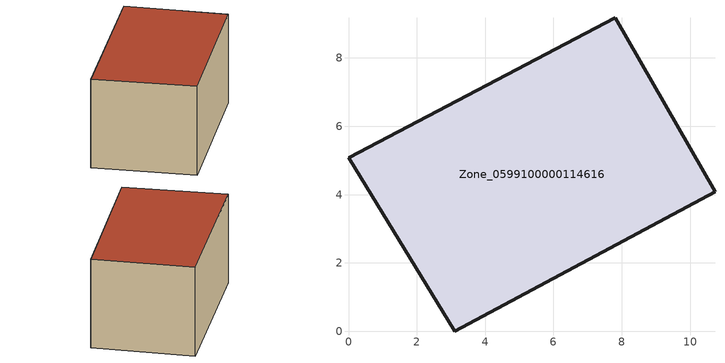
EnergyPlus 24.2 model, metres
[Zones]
Zone_0599100000114616
 floor ground (C_G): 0,5.08 7.81,9.18 10.73,4.09 3.11,0 z0
 wall outside (C_F): 3.11,0 10.73,4.09 7.81,9.18 0,5.08 3.11,0 z0:5.57
 roof outside (C_R): 7.81,9.18 0,5.08 3.11,0 10.73,4.09 z5.57
[BUILDING]
Pand.0599100000114616: North Axis=0; Terrain=City; Loads Convergence Tolerance Value=0.04; Temperature Convergence Tolerance Value=0.4; Solar Distribution=FullExterior; Maximum Number of Warmup Days=25; Minimum Number of Warmup Days=1
[Site:Location]
Rotterdam.The.Hague.AP_ZH_NLD Design_Conditions: Latitude=51.96; Longitude=4.45; Time Zone=1; Elevation=-4.5
[SITE:GROUNDTEMPERATURE:BUILDINGSURFACE]
18, 18, 18, 18, 18, 18, 18, 18, 18, 18, 18, 18
[MATERIAL] Thermal Absorptance=0.9; Solar Absorptance=0.7; Visible Absorptance=0.7
Name | Roughness | Thickness | Conductivity | Density | Specific Heat
G.TC.1975-1991 | MediumSmooth | 0.15 | 0.288461 | 540 | 1210
F.TC.1975-1991 | Rough | 0.3 | 0.230769 | 1920 | 840
R.TC.1975-1991 | MediumRough | 0.2 | 0.153846 | 1500 | 1000
[CONSTRUCTION]
C_G: G.TC.1975-1991
C_F: F.TC.1975-1991
C_R: R.TC.1975-1991
[ZONE]
Zone_0599100000114616: Type=1; Multiplier=1; Ceiling Height=Autocalculate; Volume=Autocalculate; Floor Area=autocalculate; Part of Total Floor Area=Yes
[ZONEINFILTRATION:DESIGNFLOWRATE]
Infil_Zone_0599100000114616: Zone or ZoneList or Space or SpaceList=Zone_0599100000114616; Schedule=AlwaysOn; Design Flow Rate Calculation Method=Flow/Area; Flow Rate per Floor Area=0.003; Constant Term Coefficient=1; Temperature Term Coefficient=0; Velocity Term Coefficient=0; Velocity Squared Term Coefficient=0
[HVACTEMPLATE:ZONE:IDEALLOADSAIRSYSTEM]
Zone_0599100000114616: Maximum Heating Supply Air Temperature=50; Minimum Cooling Supply Air Temperature=13; Maximum Heating Supply Air Humidity Ratio=0.0156; Minimum Cooling Supply Air Humidity Ratio=0.0077; Heating Limit=NoLimit; Cooling Limit=NoLimit; Dehumidification Control Type=ConstantSensibleHeatRatio; Cooling Sensible Heat Ratio=0.7; Dehumidification Setpoint=60; Humidification Control Type=None; Humidification Setpoint=30; Outdoor Air Method=None; Outdoor Air Flow Rate per Person=0.00944; Outdoor Air Flow Rate per Zone Floor Area=0; Outdoor Air Flow Rate per Zone=0; Demand Controlled Ventilation Type=None; Outdoor Air Economizer Type=NoEconomizer; Heat Recovery Type=None; Sensible Heat Recovery Effectiveness=0.7; Latent Heat Recovery Effectiveness=0.65
[ZONECONTROL:THERMOSTAT]
ThermostatControl_Zone_0599100000114616: Zone or ZoneList=Zone_0599100000114616; Control Type Schedule=DualSetpointControlType; Control 1=Thermostat_Zone_0599100000114616; Temperature Difference Between Cutout And Setpoint=0
[THERMOSTATSETPOINT:DUALSETPOINT]
Thermostat_Zone_0599100000114616: Heating Setpoint Temperature Schedule=HeatingSetpoint_Zone_0599100000114616; Cooling Setpoint Temperature Schedule=CoolingSetpoint_Zone_0599100000114616
[SCHEDULE:COMPACT]
HeatingSetpoint_Zone_0599100000114616: Through: 12/31, For: AllDays, Until: 24:00, 21
CoolingSetpoint_Zone_0599100000114616: Through: 12/31, For: AllDays, Until: 24:00, 24
DualSetpointControlType: Through: 12/31, For: AllDays, Until: 24:00, 4
AlwaysOn: Through: 12/31, For: AllDays, Until: 24:00, 1
